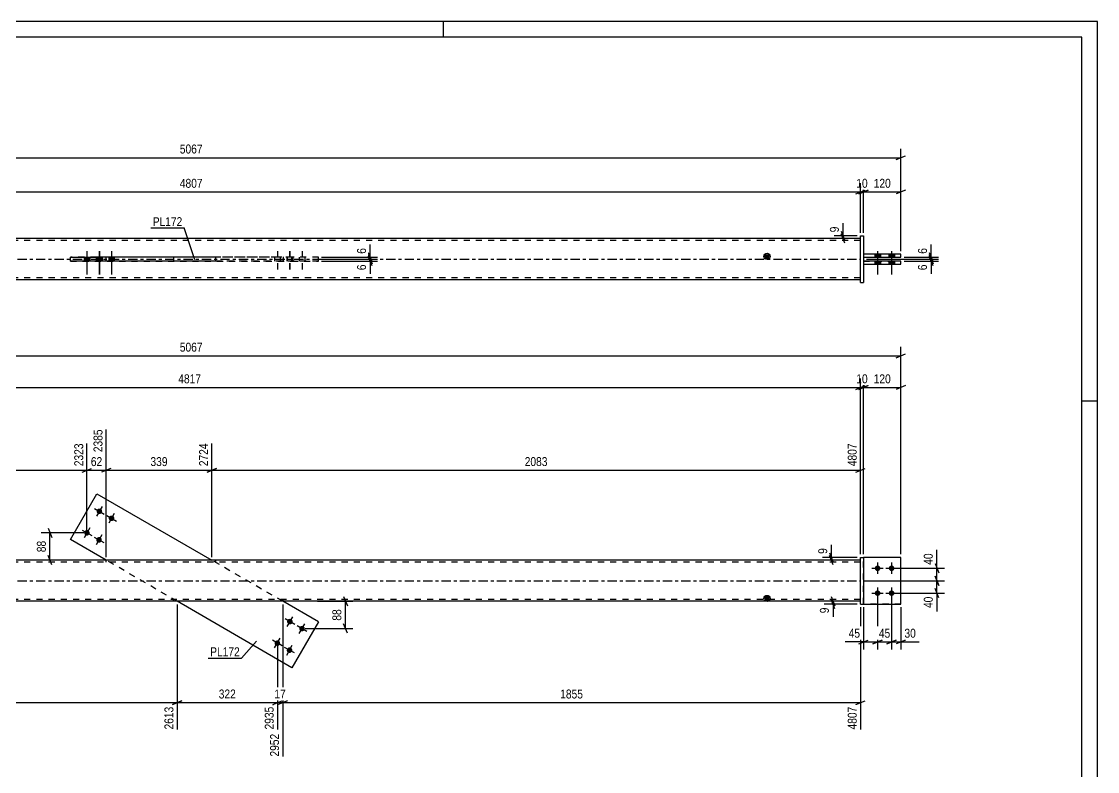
# Model space of a CAD drawing. Header units: millimetres. Extents: x 0 to 594, y 0 to 420.
# Drawn here: x 248.5 to 594, y 179 to 420 of the extents above; entities that cross this region are included whole.
import ezdxf

# ---------------------------------------------------------------- set-up
doc = ezdxf.new("R2010")
doc.units = ezdxf.units.MM
doc.linetypes.add('DXK_LINE_DOT2', pattern=[3.9198, 1.9599, -1.9599])
doc.linetypes.add('DXK_LINE_DOT3', pattern=[5.9187, 2.979, -0.9799, 0.9799, -0.9799])
doc.styles.add('Arial Narrow', font='ARIALN.TTF', dxfattribs={"height": 0.2})

# ---------------------------------------------------------------- blocks, each defined once
blk = doc.blocks.new('Unknown-580874544-1129')
at = {"color": 5, "linetype": 'Continuous'}
for p, q in [((594, 420), (0, 420)), ((384, 415), (384, 420)), ((594, 0), (594, 420)), ((589, 415), (5, 415)), ((589, 5), (589, 415)), ((594, 298), (589, 298))]:
    blk.add_line(p, q, dxfattribs=at)
blk = doc.blocks.new('Part-580874544-5305 - 1901')
at = {"color": 7, "linetype": 'DXK_LINE_DOT2'}
for p, q in [((530.89, 247.84), (518.89, 247.84)), ((518.89, 232.84), (518.89, 247.84)), ((530.89, 232.84), (530.89, 247.84)), ((530.89, 232.84), (518.89, 232.84))]:
    blk.add_line(p, q, dxfattribs=at)
blk = doc.blocks.new('Part-580874544-1912 - 1901')
at = {"linetype": 'Continuous'}
blk.add_hatch(color=2, dxfattribs=at).paths.add_polyline_path([(487.89, 233.74), (487.09, 235.14), (488.69, 235.14)])
at = {"color": 2, "linetype": 'Continuous'}
for p, q in [((517.89, 246.94), (176.24, 246.94)), ((487.89, 233.74), (487.09, 235.14)), ((487.09, 235.14), (488.69, 235.14)), ((488.69, 235.14), (487.89, 233.74)), ((517.89, 233.74), (176.24, 233.74))]:
    blk.add_line(p, q, dxfattribs=at)
at = {"color": 7, "linetype": 'DXK_LINE_DOT2'}
for p, q in [((517.89, 246.34), (176.24, 246.34)), ((275.62, 246.94), (275.62, 246.34)), ((310.76, 246.94), (310.76, 246.34)), ((517.89, 233.74), (517.89, 246.94)), ((517.89, 234.34), (176.24, 234.34)), ((297.36, 233.74), (297.36, 234.34)), ((332.5, 233.74), (332.5, 234.34))]:
    blk.add_line(p, q, dxfattribs=at)
at = {"color": 7, "linetype": 'DXK_LINE_DOT3'}
blk.add_line((176.24, 240.34), (517.89, 240.34), dxfattribs=at)
at = {"color": 2, "linetype": 'Continuous'}
blk.add_circle((487.89, 234.64), 1, dxfattribs=at)
blk = doc.blocks.new('Part-580874544-1943 - 1901')
at = {"color": 2, "linetype": 'Continuous'}
for p, q in [((264.24, 253.59), (272.76, 268.3)), ((272.76, 268.3), (309.62, 246.94)), ((275.72, 246.94), (264.24, 253.59)), ((335.35, 212.38), (298.49, 233.74)), ((343.87, 227.09), (332.4, 233.74)), ((343.87, 227.09), (335.35, 212.38))]:
    blk.add_line(p, q, dxfattribs=at)
at = {"color": 7, "linetype": 'DXK_LINE_DOT2'}
for p, q in [((298.49, 233.74), (275.72, 246.94)), ((332.4, 233.74), (309.62, 246.94))]:
    blk.add_line(p, q, dxfattribs=at)
blk = doc.blocks.new('Bolt-580874544-1946 - 1901')
at = {"linetype": 'Continuous'}
for points in [[(273.99, 263.43, -1), (273.09, 261.87, -1)], [(277.88, 261.17, -1), (276.98, 259.61, -1)], [(269.98, 256.5, -1), (269.07, 254.95, -1)], [(273.87, 254.25, -1), (272.97, 252.69, -1)]]:
    blk.add_hatch(color=1, dxfattribs=at).paths.add_polyline_path(points)
at = {"color": 1, "linetype": 'Continuous'}
for p, q in [((271.98, 263.55), (275.09, 261.75)), ((274.44, 264.21), (272.63, 261.09)), ((275.87, 261.29), (278.99, 259.49)), ((278.33, 261.95), (276.53, 258.83)), ((267.97, 256.63), (271.08, 254.82)), ((270.43, 257.28), (268.62, 254.17)), ((271.86, 254.37), (274.98, 252.57)), ((274.32, 255.03), (272.52, 251.91))]:
    blk.add_line(p, q, dxfattribs=at)
blk = doc.blocks.new('Bolt-580874544-1947 - 1901')
at = {"linetype": 'Continuous'}
for points in [[(334.24, 226.43, -1), (335.15, 227.98, -1)], [(338.14, 224.17, -1), (339.04, 225.73, -1)], [(330.23, 219.5, -1), (331.14, 221.06, -1)], [(334.13, 217.25, -1), (335.03, 218.81, -1)]]:
    blk.add_hatch(color=1, dxfattribs=at).paths.add_polyline_path(points)
at = {"color": 1, "linetype": 'Continuous'}
for p, q in [((336.25, 226.3), (333.14, 228.11)), ((333.79, 225.65), (335.6, 228.76)), ((340.15, 224.05), (337.03, 225.85)), ((337.69, 223.39), (339.49, 226.51)), ((332.24, 219.38), (329.13, 221.19)), ((329.78, 218.73), (331.59, 221.84)), ((336.13, 217.12), (333.02, 218.93)), ((333.67, 216.47), (335.48, 219.58))]:
    blk.add_line(p, q, dxfattribs=at)
blk = doc.blocks.new('Part-580874544-5306 - 1901')
at = {"color": 2, "linetype": 'Continuous'}
for p, q in [((530.89, 247.84), (518.89, 247.84)), ((530.89, 232.84), (530.89, 247.84)), ((518.89, 232.84), (530.89, 232.84))]:
    blk.add_line(p, q, dxfattribs=at)
at = {"color": 7, "linetype": 'DXK_LINE_DOT2'}
blk.add_line((518.89, 247.84), (518.89, 232.84), dxfattribs=at)
blk = doc.blocks.new('Part-580874544-5307 - 1901')
at = {"color": 2, "linetype": 'Continuous'}
for p, q in [((517.89, 247.84), (518.89, 247.84)), ((517.89, 232.84), (517.89, 247.84)), ((518.89, 247.84), (518.89, 232.84)), ((517.89, 232.84), (517.89, 232.84)), ((517.89, 232.84), (518.89, 232.84))]:
    blk.add_line(p, q, dxfattribs=at)
at = {"color": 7, "linetype": 'DXK_LINE_DOT2'}
for p, q in [((517.89, 247.84), (518.89, 247.84)), ((517.89, 232.84), (518.89, 232.84))]:
    blk.add_line(p, q, dxfattribs=at)
blk = doc.blocks.new('Bolt-580874544-5308 - 1901')
at = {"linetype": 'Continuous'}
for points in [[(523.39, 245.24, -1), (523.39, 243.44, -1)], [(527.89, 245.24, -1), (527.89, 243.44, -1)], [(523.39, 237.24, -1), (523.39, 235.44, -1)], [(527.89, 237.24, -1), (527.89, 235.44, -1)]]:
    blk.add_hatch(color=1, dxfattribs=at).paths.add_polyline_path(points)
at = {"color": 1, "linetype": 'Continuous'}
for p, q in [((523.39, 246.14), (523.39, 242.54)), ((527.89, 246.14), (527.89, 242.54)), ((521.59, 244.34), (525.19, 244.34)), ((526.09, 244.34), (529.69, 244.34)), ((521.59, 236.34), (525.19, 236.34)), ((523.39, 238.14), (523.39, 234.54)), ((526.09, 236.34), (529.69, 236.34)), ((527.89, 238.14), (527.89, 234.54))]:
    blk.add_line(p, q, dxfattribs=at)
blk = doc.blocks.new('Part-580874544-5336 - 2328')
at = {"color": 2, "linetype": 'Continuous'}
for p, q in [((530.89, 343.05), (518.89, 343.05)), ((518.89, 343.05), (518.89, 342.05)), ((518.89, 342.05), (530.89, 342.05)), ((530.89, 342.05), (530.89, 343.05))]:
    blk.add_line(p, q, dxfattribs=at)
at = {"color": 7, "linetype": 'DXK_LINE_DOT2'}
for p, q in [((518.89, 343.05), (530.89, 343.05)), ((518.89, 342.05), (530.89, 342.05))]:
    blk.add_line(p, q, dxfattribs=at)
blk = doc.blocks.new('Part-580874544-2336 - 2328')
at = {"color": 2, "linetype": 'Continuous'}
for p, q in [((264.24, 343.05), (264.24, 344.25)), ((264.24, 344.25), (272.76, 344.25)), ((272.76, 343.05), (264.24, 343.05)), ((272.76, 343.05), (272.76, 344.25)), ((310.76, 344.25), (272.76, 344.25)), ((310.76, 343.05), (272.76, 343.05))]:
    blk.add_line(p, q, dxfattribs=at)
at = {"color": 7, "linetype": 'DXK_LINE_DOT2'}
for p, q in [((335.35, 344.25), (264.24, 344.25)), ((264.24, 343.05), (335.35, 343.05)), ((343.87, 344.25), (310.76, 344.25)), ((343.87, 343.05), (310.76, 343.05)), ((335.35, 343.05), (335.35, 344.25)), ((343.87, 344.25), (335.35, 344.25)), ((335.35, 343.05), (343.87, 343.05)), ((343.87, 343.05), (343.87, 344.25))]:
    blk.add_line(p, q, dxfattribs=at)
blk = doc.blocks.new('Part-580874544-2367 - 2328')
at = {"linetype": 'Continuous'}
blk.add_hatch(color=2, dxfattribs=at).paths.add_polyline_path([(487.89, 343.65), (487.09, 345.05), (488.69, 345.05)])
at = {"color": 2, "linetype": 'Continuous'}
for p, q in [((517.89, 350.25), (176.24, 350.25)), ((275.62, 344.25), (275.62, 344.35)), ((275.62, 344.35), (310.76, 344.35)), ((275.62, 343.05), (275.62, 342.95)), ((310.76, 342.95), (275.62, 342.95)), ((297.36, 344.35), (297.36, 344.25)), ((297.36, 342.95), (297.36, 343.05)), ((310.76, 344.35), (310.76, 342.95)), ((487.89, 343.65), (487.09, 345.05)), ((487.09, 345.05), (488.69, 345.05)), ((488.69, 345.05), (487.89, 343.65)), ((517.89, 337.05), (176.24, 337.05))]:
    blk.add_line(p, q, dxfattribs=at)
at = {"color": 7, "linetype": 'DXK_LINE_DOT2'}
for p, q in [((517.89, 349.65), (176.24, 349.65)), ((517.89, 337.05), (517.89, 350.25)), ((275.62, 344.35), (275.62, 343.05)), ((297.36, 344.35), (332.5, 344.35)), ((297.36, 344.25), (297.36, 343.05)), ((332.5, 342.95), (297.36, 342.95)), ((332.5, 344.35), (332.5, 342.95)), ((517.89, 337.65), (176.24, 337.65))]:
    blk.add_line(p, q, dxfattribs=at)
at = {"color": 7, "linetype": 'DXK_LINE_DOT3'}
blk.add_line((176.24, 343.65), (517.89, 343.65), dxfattribs=at)
at = {"color": 2, "linetype": 'Continuous'}
blk.add_circle((487.89, 344.55), 1, dxfattribs=at)
blk = doc.blocks.new('Bolt-580874544-2373 - 2328')
at = {"linetype": 'Continuous'}
for points in [[(270.43, 344.25), (268.63, 344.25), (268.63, 343.05), (270.43, 343.05)], [(274.32, 344.25), (272.52, 344.25), (272.52, 343.05), (274.32, 343.05)], [(274.44, 344.25), (272.64, 344.25), (272.64, 343.05), (274.44, 343.05)], [(278.33, 344.25), (276.53, 344.25), (276.53, 343.05), (278.33, 343.05)]]:
    blk.add_hatch(color=1, dxfattribs=at).paths.add_polyline_path(points)
at = {"color": 1, "linetype": 'Continuous'}
for p, q in [((269.53, 346.25), (269.53, 338.75)), ((273.42, 346.25), (273.42, 338.75)), ((273.54, 346.25), (273.54, 338.75)), ((277.43, 346.25), (277.43, 338.75)), ((268.63, 344.25), (268.63, 343.05)), ((270.43, 344.25), (270.43, 343.05)), ((272.52, 344.25), (272.52, 343.05)), ((272.64, 344.25), (272.64, 343.05)), ((274.32, 344.25), (274.32, 343.05)), ((274.44, 344.25), (274.44, 343.05)), ((276.53, 344.25), (276.53, 343.05)), ((278.33, 344.25), (278.33, 343.05))]:
    blk.add_line(p, q, dxfattribs=at)
blk = doc.blocks.new('Bolt-580874544-2374 - 2328')
at = {"color": 1, "linetype": 'DXK_LINE_DOT2'}
for p, q in [((330.68, 346.25), (330.68, 338.75)), ((334.58, 346.25), (334.58, 338.75)), ((334.7, 346.25), (334.7, 338.75)), ((338.59, 346.25), (338.59, 338.75)), ((329.78, 344.25), (329.78, 343.05)), ((331.58, 344.25), (331.58, 343.05)), ((333.68, 344.25), (333.68, 343.05)), ((333.8, 344.25), (333.8, 343.05)), ((335.48, 344.25), (335.48, 343.05)), ((335.6, 344.25), (335.6, 343.05)), ((337.69, 344.25), (337.69, 343.05)), ((339.49, 344.25), (339.49, 343.05))]:
    blk.add_line(p, q, dxfattribs=at)
blk = doc.blocks.new('Part-580874544-5335 - 2328')
at = {"color": 2, "linetype": 'Continuous'}
for p, q in [((530.89, 345.25), (518.89, 345.25)), ((518.89, 345.25), (518.89, 344.25)), ((518.89, 344.25), (530.89, 344.25)), ((530.89, 344.25), (530.89, 345.25))]:
    blk.add_line(p, q, dxfattribs=at)
at = {"color": 7, "linetype": 'DXK_LINE_DOT2'}
for p, q in [((530.89, 345.25), (518.89, 345.25)), ((518.89, 344.25), (530.89, 344.25))]:
    blk.add_line(p, q, dxfattribs=at)
blk = doc.blocks.new('Part-580874544-5337 - 2328')
at = {"color": 2, "linetype": 'Continuous'}
for p, q in [((517.89, 351.15), (517.89, 351.15)), ((517.89, 336.15), (517.89, 351.15)), ((517.89, 351.15), (518.89, 351.15)), ((518.89, 351.15), (518.89, 351.15)), ((518.89, 351.15), (518.89, 336.15)), ((517.89, 336.15), (518.89, 336.15)), ((517.89, 336.15), (517.89, 336.15)), ((518.89, 336.15), (518.89, 336.15))]:
    blk.add_line(p, q, dxfattribs=at)
at = {"color": 7, "linetype": 'DXK_LINE_DOT2'}
for p, q in [((517.89, 351.15), (518.89, 351.15)), ((517.89, 336.15), (518.89, 336.15)), ((518.89, 336.15), (518.89, 336.15))]:
    blk.add_line(p, q, dxfattribs=at)
blk = doc.blocks.new('Bolt-580874544-5338 - 2328')
at = {"linetype": 'Continuous'}
for points in [[(524.29, 345.25), (522.49, 345.25), (522.49, 344.25), (524.29, 344.25)], [(524.29, 345.25), (522.49, 345.25), (522.49, 344.25), (524.29, 344.25)], [(524.29, 343.05), (522.49, 343.05), (522.49, 342.05), (524.29, 342.05)], [(524.29, 343.05), (522.49, 343.05), (522.49, 342.05), (524.29, 342.05)], [(528.79, 345.25), (526.99, 345.25), (526.99, 344.25), (528.79, 344.25)], [(528.79, 345.25), (526.99, 345.25), (526.99, 344.25), (528.79, 344.25)], [(528.79, 343.05), (526.99, 343.05), (526.99, 342.05), (528.79, 342.05)], [(528.79, 343.05), (526.99, 343.05), (526.99, 342.05), (528.79, 342.05)]]:
    blk.add_hatch(color=1, dxfattribs=at).paths.add_polyline_path(points)
at = {"color": 1, "linetype": 'Continuous'}
for p, q in [((523.39, 346.25), (523.39, 338.75)), ((523.39, 346.25), (523.39, 338.75)), ((527.89, 346.25), (527.89, 338.75)), ((527.89, 346.25), (527.89, 338.75)), ((522.49, 345.25), (522.49, 344.25)), ((522.49, 345.25), (522.49, 344.25)), ((522.49, 343.05), (522.49, 342.05)), ((522.49, 343.05), (522.49, 342.05)), ((524.29, 345.25), (524.29, 344.25)), ((524.29, 345.25), (524.29, 344.25)), ((524.29, 343.05), (524.29, 342.05)), ((524.29, 343.05), (524.29, 342.05)), ((526.99, 345.25), (526.99, 344.25)), ((526.99, 345.25), (526.99, 344.25)), ((526.99, 343.05), (526.99, 342.05)), ((526.99, 343.05), (526.99, 342.05)), ((528.79, 345.25), (528.79, 344.25)), ((528.79, 345.25), (528.79, 344.25)), ((528.79, 343.05), (528.79, 342.05)), ((528.79, 343.05), (528.79, 342.05))]:
    blk.add_line(p, q, dxfattribs=at)
blk = doc.blocks.new('StraightDimension-580874544-2235 - 1901')
at = {"color": 7, "linetype": 'Continuous'}
for p, q in [((275.72, 247.94), (275.72, 288.94)), ((309.62, 247.94), (309.62, 284.44)), ((277.22, 276.43), (274.22, 275.23)), ((308.12, 275.23), (311.12, 276.43)), ((275.72, 275.83), (309.62, 275.83))]:
    blk.add_line(p, q, dxfattribs=at)
at = {"color": 0, "linetype": 'Continuous'}
blk.add_wipeout([(309.02, 285.04), (304.82, 285.04), (304.82, 276.53), (309.02, 276.53)], dxfattribs=at)
at = {"color": 0}
blk.add_wipeout([(296.01, 276.58), (296.01, 280.78), (289.33, 280.78), (289.33, 276.58)], dxfattribs=at)
at = {"color": 3, "linetype": 'Continuous', "style": 'Arial Narrow'}
blk.add_text('2724', height=2.863, rotation=90.0002, dxfattribs=at).set_placement((308.42, 277.13))
at = {"color": 3, "style": 'Arial Narrow'}
blk.add_text('339', height=2.863, dxfattribs=at).set_placement((289.93, 277.18))
blk = doc.blocks.new('StraightDimension-580874544-2030 - 1901')
at = {"color": 7, "linetype": 'Continuous'}
for p, q in [((351.95, 235.24), (353.15, 232.24)), ((343.58, 233.74), (354.95, 233.74)), ((352.55, 224.95), (352.55, 233.74)), ((339.59, 224.95), (354.95, 224.95)), ((353.15, 223.45), (351.95, 226.45))]:
    blk.add_line(p, q, dxfattribs=at)
at = {"color": 0}
blk.add_wipeout([(351.8, 231.77), (347.6, 231.77), (347.6, 226.91), (351.8, 226.91)], dxfattribs=at)
at = {"color": 3, "style": 'Arial Narrow'}
blk.add_text('88', height=2.863, rotation=90.0002, dxfattribs=at).set_placement((351.2, 227.51))
blk = doc.blocks.new('StraightDimension-580874544-1958 - 1901')
at = {"color": 7, "linetype": 'Continuous'}
for p, q in [((518.89, 248.84), (518.89, 305.27)), ((530.89, 248.84), (530.89, 305.27)), ((517.39, 301.82), (520.39, 303.02)), ((518.89, 302.42), (530.89, 302.42)), ((532.39, 303.02), (529.39, 301.82))]:
    blk.add_line(p, q, dxfattribs=at)
at = {"color": 0}
blk.add_wipeout([(528.23, 303.17), (528.23, 307.37), (521.55, 307.37), (521.55, 303.17)], dxfattribs=at)
at = {"color": 3, "style": 'Arial Narrow'}
blk.add_text('120', height=2.863, dxfattribs=at).set_placement((522.15, 303.77))
blk = doc.blocks.new('StraightDimension-580874544-1968 - 1901')
at = {"color": 7, "linetype": 'Continuous'}
for p, q in [((517.89, 248.84), (517.89, 305.27)), ((518.89, 248.84), (518.89, 305.27)), ((516.39, 301.82), (519.39, 303.02)), ((520.39, 303.02), (517.39, 301.82)), ((517.89, 302.42), (518.89, 302.42))]:
    blk.add_line(p, q, dxfattribs=at)
at = {"color": 0}
blk.add_wipeout([(520.82, 303.17), (520.82, 307.37), (515.96, 307.37), (515.96, 303.17)], dxfattribs=at)
at = {"color": 3, "style": 'Arial Narrow'}
blk.add_text('10', height=2.863, dxfattribs=at).set_placement((516.56, 303.77))
blk = doc.blocks.new('StraightDimension-580874544-1973 - 1901')
at = {"color": 7, "linetype": 'Continuous'}
for p, q in [((517.89, 248.84), (517.89, 305.27)), ((87.14, 302.42), (517.89, 302.42)), ((516.39, 301.82), (519.39, 303.02))]:
    blk.add_line(p, q, dxfattribs=at)
at = {"color": 0}
blk.add_wipeout([(306.77, 303.17), (306.77, 307.37), (298.26, 307.37), (298.26, 303.17)], dxfattribs=at)
at = {"color": 3, "style": 'Arial Narrow'}
blk.add_text('4817', height=2.863, dxfattribs=at).set_placement((298.86, 303.77))
blk = doc.blocks.new('StraightDimension-580874544-1989 - 1901')
at = {"color": 7, "linetype": 'Continuous'}
for p, q in [((507.96, 249.34), (509.16, 246.34)), ((516.89, 247.84), (505.71, 247.84)), ((516.89, 246.94), (505.71, 246.94)), ((509.16, 245.44), (507.96, 248.44)), ((508.56, 246.94), (508.56, 247.84))]:
    blk.add_line(p, q, dxfattribs=at)
at = {"color": 0}
blk.add_wipeout([(507.81, 251.39), (503.61, 251.39), (503.61, 248.36), (507.81, 248.36)], dxfattribs=at)
at = {"color": 7, "linetype": 'Continuous'}
blk.add_line((508.56, 247.84), (508.56, 251.92), dxfattribs=at)
blk.add_line((508.56, 247.84), (508.56, 251.92), dxfattribs=at)
at = {"color": 3, "style": 'Arial Narrow'}
blk.add_text('9', height=2.86, rotation=90.0002, dxfattribs=at).set_placement((507.21, 248.96))
blk = doc.blocks.new('StraightDimension-580874544-2001 - 1901')
at = {"color": 7, "linetype": 'Continuous'}
for p, q in [((541.85, 241.84), (543.05, 238.84)), ((518.89, 240.34), (544.85, 240.34)), ((542.45, 236.34), (542.45, 240.34)), ((528.89, 236.34), (544.85, 236.34)), ((543.05, 234.84), (541.85, 237.84))]:
    blk.add_line(p, q, dxfattribs=at)
at = {"color": 0}
blk.add_wipeout([(541.7, 235.81), (537.5, 235.81), (537.5, 230.96), (541.7, 230.96)], dxfattribs=at)
at = {"color": 7, "linetype": 'Continuous'}
blk.add_line((542.45, 236.34), (542.45, 230.43), dxfattribs=at)
blk.add_line((542.45, 236.34), (542.45, 230.43), dxfattribs=at)
at = {"color": 3, "style": 'Arial Narrow'}
blk.add_text('40', height=2.863, rotation=90.0002, dxfattribs=at).set_placement((541.1, 231.56))
blk = doc.blocks.new('StraightDimension-580874544-2016 - 1901')
at = {"color": 7, "linetype": 'Continuous'}
for p, q in [((541.85, 245.84), (543.05, 242.84)), ((528.89, 244.34), (544.85, 244.34)), ((543.05, 238.84), (541.85, 241.84)), ((542.45, 240.34), (542.45, 244.34)), ((518.89, 240.34), (544.85, 240.34))]:
    blk.add_line(p, q, dxfattribs=at)
at = {"color": 0}
blk.add_wipeout([(541.7, 249.72), (537.5, 249.72), (537.5, 244.86), (541.7, 244.86)], dxfattribs=at)
at = {"color": 7, "linetype": 'Continuous'}
blk.add_line((542.45, 244.34), (542.45, 250.24), dxfattribs=at)
blk.add_line((542.45, 244.34), (542.45, 250.24), dxfattribs=at)
at = {"color": 3, "style": 'Arial Narrow'}
blk.add_text('40', height=2.863, rotation=90.0002, dxfattribs=at).set_placement((541.1, 245.46))
blk = doc.blocks.new('StraightDimension-580874544-2183 - 1901')
at = {"color": 7, "linetype": 'Continuous'}
for p, q in [((332.4, 232.74), (332.4, 183.85)), ((517.89, 231.84), (517.89, 192.55)), ((333.9, 201.76), (330.9, 200.56)), ((332.4, 201.16), (517.89, 201.16)), ((516.39, 200.56), (519.39, 201.76))]:
    blk.add_line(p, q, dxfattribs=at)
at = {"color": 0}
blk.add_wipeout([(429.4, 201.91), (429.4, 206.11), (420.89, 206.11), (420.89, 201.91)], dxfattribs=at)
at = {"color": 0, "linetype": 'Continuous'}
blk.add_wipeout([(517.29, 200.46), (513.09, 200.46), (513.09, 191.95), (517.29, 191.95)], dxfattribs=at)
at = {"color": 3, "style": 'Arial Narrow'}
blk.add_text('1855', height=2.863, dxfattribs=at).set_placement((421.49, 202.51))
at = {"color": 3, "linetype": 'Continuous', "style": 'Arial Narrow'}
blk.add_text('4807', height=2.863, rotation=90.0002, dxfattribs=at).set_placement((516.69, 192.55))
blk = doc.blocks.new('StraightDimension-580874544-2055 - 1901')
at = {"color": 7, "linetype": 'Continuous'}
for p, q in [((523.39, 235.34), (523.39, 218.29)), ((518.89, 231.84), (518.89, 218.29)), ((517.39, 220.09), (520.39, 221.29)), ((524.89, 221.29), (521.89, 220.09)), ((518.89, 220.69), (523.39, 220.69))]:
    blk.add_line(p, q, dxfattribs=at)
at = {"color": 0}
blk.add_wipeout([(518.37, 221.44), (518.37, 225.64), (513.51, 225.64), (513.51, 221.44)], dxfattribs=at)
at = {"color": 7, "linetype": 'Continuous'}
blk.add_line((518.89, 220.69), (512.98, 220.69), dxfattribs=at)
blk.add_line((518.89, 220.69), (512.98, 220.69), dxfattribs=at)
at = {"color": 3, "style": 'Arial Narrow'}
blk.add_text('45', height=2.863, dxfattribs=at).set_placement((514.11, 222.04))
blk = doc.blocks.new('StraightDimension-580874544-2257 - 1901')
at = {"color": 7, "linetype": 'Continuous'}
for p, q in [((275.72, 247.94), (275.72, 288.94)), ((269.53, 256.73), (269.53, 284.44)), ((268.03, 275.23), (271.03, 276.43)), ((277.22, 276.43), (274.22, 275.23)), ((269.53, 275.83), (275.72, 275.83))]:
    blk.add_line(p, q, dxfattribs=at)
at = {"color": 0}
blk.add_wipeout([(275.05, 276.58), (275.05, 280.78), (270.19, 280.78), (270.19, 276.58)], dxfattribs=at)
at = {"color": 0, "linetype": 'Continuous'}
blk.add_wipeout([(275.12, 289.54), (270.92, 289.54), (270.92, 281.03), (275.12, 281.03)], dxfattribs=at)
at = {"color": 3, "linetype": 'Continuous', "style": 'Arial Narrow'}
blk.add_text('2385', height=2.863, rotation=90.0002, dxfattribs=at).set_placement((274.52, 281.63))
at = {"color": 3, "style": 'Arial Narrow'}
blk.add_text('62', height=2.863, dxfattribs=at).set_placement((270.79, 277.18))
blk = doc.blocks.new('StraightDimension-580874544-2065 - 1901')
at = {"color": 7, "linetype": 'Continuous'}
for p, q in [((523.39, 235.34), (523.39, 218.29)), ((527.89, 235.34), (527.89, 218.29)), ((521.89, 220.09), (524.89, 221.29)), ((529.39, 221.29), (526.39, 220.09)), ((523.39, 220.69), (527.89, 220.69))]:
    blk.add_line(p, q, dxfattribs=at)
at = {"color": 0}
blk.add_wipeout([(528.07, 221.44), (528.07, 225.64), (523.21, 225.64), (523.21, 221.44)], dxfattribs=at)
at = {"color": 3, "style": 'Arial Narrow'}
blk.add_text('45', height=2.863, dxfattribs=at).set_placement((523.81, 222.04))
blk = doc.blocks.new('StraightDimension-580874544-2075 - 1901')
at = {"color": 7, "linetype": 'Continuous'}
for p, q in [((527.89, 235.34), (527.89, 218.29)), ((530.89, 231.84), (530.89, 218.29)), ((526.39, 220.09), (529.39, 221.29)), ((532.39, 221.29), (529.39, 220.09)), ((527.89, 220.69), (530.89, 220.69))]:
    blk.add_line(p, q, dxfattribs=at)
at = {"color": 0}
blk.add_wipeout([(536.27, 221.44), (536.27, 225.64), (531.42, 225.64), (531.42, 221.44)], dxfattribs=at)
at = {"color": 7, "linetype": 'Continuous'}
blk.add_line((530.89, 220.69), (536.8, 220.69), dxfattribs=at)
blk.add_line((530.89, 220.69), (536.8, 220.69), dxfattribs=at)
at = {"color": 3, "style": 'Arial Narrow'}
blk.add_text('30', height=2.863, dxfattribs=at).set_placement((532.02, 222.04))
blk = doc.blocks.new('StraightDimension-580874544-2089 - 1901')
at = {"color": 7, "linetype": 'Continuous'}
for p, q in [((508.49, 235.24), (509.69, 232.24)), ((516.89, 233.74), (506.24, 233.74)), ((516.89, 232.84), (506.24, 232.84)), ((509.69, 231.34), (508.49, 234.34)), ((509.09, 232.84), (509.09, 233.74))]:
    blk.add_line(p, q, dxfattribs=at)
at = {"color": 0}
blk.add_wipeout([(508.34, 232.31), (504.14, 232.31), (504.14, 229.28), (508.34, 229.28)], dxfattribs=at)
at = {"color": 7, "linetype": 'Continuous'}
blk.add_line((509.09, 232.84), (509.09, 228.76), dxfattribs=at)
blk.add_line((509.09, 232.84), (509.09, 228.76), dxfattribs=at)
at = {"color": 3, "style": 'Arial Narrow'}
blk.add_text('9', height=2.86, rotation=90.0002, dxfattribs=at).set_placement((507.74, 229.88))
blk = doc.blocks.new('StraightDimension-580874544-2143 - 1901')
at = {"color": 7, "linetype": 'Continuous'}
for p, q in [((88.14, 231.84), (88.14, 198.03)), ((298.49, 232.74), (298.49, 192.55)), ((89.64, 201.76), (86.64, 200.56)), ((88.14, 201.16), (298.49, 201.16)), ((296.99, 200.56), (299.99, 201.76))]:
    blk.add_line(p, q, dxfattribs=at)
at = {"color": 0}
blk.add_wipeout([(197.57, 201.91), (197.57, 206.11), (189.06, 206.11), (189.06, 201.91)], dxfattribs=at)
at = {"color": 0, "linetype": 'Continuous'}
for points in [[(87.54, 200.46), (83.34, 200.46), (83.34, 197.43), (87.54, 197.43)], [(297.89, 200.46), (293.69, 200.46), (293.69, 191.95), (297.89, 191.95)]]:
    blk.add_wipeout(points, dxfattribs=at)
at = {"color": 3, "style": 'Arial Narrow'}
blk.add_text('2613', height=2.863, dxfattribs=at).set_placement((189.66, 202.51))
at = {"color": 3, "linetype": 'Continuous', "style": 'Arial Narrow'}
for s, height, p in [('0', 2.86, (86.94, 198.03)), ('2613', 2.863, (297.29, 192.55))]:
    blk.add_text(s, height=height, rotation=90.0002, dxfattribs=at).set_placement(p)
blk = doc.blocks.new('StraightDimension-580874544-2155 - 1901')
at = {"color": 7, "linetype": 'Continuous'}
for p, q in [((298.49, 232.74), (298.49, 192.55)), ((330.68, 219.28), (330.68, 192.55)), ((299.99, 201.76), (296.99, 200.56)), ((298.49, 201.16), (330.68, 201.16)), ((329.18, 200.56), (332.18, 201.76))]:
    blk.add_line(p, q, dxfattribs=at)
at = {"color": 0}
blk.add_wipeout([(317.93, 201.91), (317.93, 206.11), (311.25, 206.11), (311.25, 201.91)], dxfattribs=at)
at = {"color": 0, "linetype": 'Continuous'}
blk.add_wipeout([(330.08, 200.46), (325.88, 200.46), (325.88, 191.95), (330.08, 191.95)], dxfattribs=at)
at = {"color": 3, "style": 'Arial Narrow'}
blk.add_text('322', height=2.863, dxfattribs=at).set_placement((311.85, 202.51))
at = {"color": 3, "linetype": 'Continuous', "style": 'Arial Narrow'}
blk.add_text('2935', height=2.863, rotation=90.0002, dxfattribs=at).set_placement((329.48, 192.55))
blk = doc.blocks.new('StraightDimension-580874544-2169 - 1901')
at = {"color": 7, "linetype": 'Continuous'}
for p, q in [((332.4, 232.74), (332.4, 183.85)), ((330.68, 219.28), (330.68, 192.55)), ((329.18, 200.56), (332.18, 201.76)), ((330.68, 201.16), (332.4, 201.16)), ((333.9, 201.76), (330.9, 200.56))]:
    blk.add_line(p, q, dxfattribs=at)
at = {"color": 0}
blk.add_wipeout([(333.97, 201.91), (333.97, 206.11), (329.11, 206.11), (329.11, 201.91)], dxfattribs=at)
at = {"color": 0, "linetype": 'Continuous'}
blk.add_wipeout([(331.8, 191.76), (327.6, 191.76), (327.6, 183.25), (331.8, 183.25)], dxfattribs=at)
at = {"color": 3, "style": 'Arial Narrow'}
blk.add_text('17', height=2.863, dxfattribs=at).set_placement((329.71, 202.51))
at = {"color": 3, "linetype": 'Continuous', "style": 'Arial Narrow'}
blk.add_text('2952', height=2.863, rotation=90.0002, dxfattribs=at).set_placement((331.2, 183.85))
blk = doc.blocks.new('StraightDimension-580874544-2221 - 1901')
at = {"color": 7, "linetype": 'Continuous'}
for p, q in [((309.62, 247.94), (309.62, 284.44)), ((517.89, 248.84), (517.89, 284.44)), ((311.12, 276.43), (308.12, 275.23)), ((516.39, 275.23), (519.39, 276.43)), ((309.62, 275.83), (517.89, 275.83))]:
    blk.add_line(p, q, dxfattribs=at)
at = {"color": 0, "linetype": 'Continuous'}
blk.add_wipeout([(517.29, 285.04), (513.09, 285.04), (513.09, 276.53), (517.29, 276.53)], dxfattribs=at)
at = {"color": 0}
blk.add_wipeout([(418.01, 276.58), (418.01, 280.78), (409.5, 280.78), (409.5, 276.58)], dxfattribs=at)
at = {"color": 3, "linetype": 'Continuous', "style": 'Arial Narrow'}
blk.add_text('4807', height=2.863, rotation=90.0002, dxfattribs=at).set_placement((516.69, 277.13))
at = {"color": 3, "style": 'Arial Narrow'}
blk.add_text('2083', height=2.863, dxfattribs=at).set_placement((410.1, 277.18))
blk = doc.blocks.new('StraightDimension-580874544-2273 - 1901')
at = {"color": 7, "linetype": 'Continuous'}
for p, q in [((269.53, 256.73), (269.53, 284.44)), ((89.64, 276.43), (86.64, 275.23)), ((88.14, 247.94), (88.14, 278.96)), ((268.03, 275.23), (271.03, 276.43)), ((88.14, 275.83), (269.53, 275.83))]:
    blk.add_line(p, q, dxfattribs=at)
at = {"color": 0, "linetype": 'Continuous'}
for points in [[(268.93, 285.04), (264.73, 285.04), (264.73, 276.53), (268.93, 276.53)], [(87.54, 279.56), (83.34, 279.56), (83.34, 276.53), (87.54, 276.53)]]:
    blk.add_wipeout(points, dxfattribs=at)
at = {"color": 0}
blk.add_wipeout([(183.09, 276.58), (183.09, 280.78), (174.58, 280.78), (174.58, 276.58)], dxfattribs=at)
at = {"color": 3, "linetype": 'Continuous', "style": 'Arial Narrow'}
for s, height, p in [('2323', 2.863, (268.33, 277.13)), ('0', 2.86, (86.94, 277.13))]:
    blk.add_text(s, height=height, rotation=90.0002, dxfattribs=at).set_placement(p)
at = {"color": 3, "style": 'Arial Narrow'}
blk.add_text('2323', height=2.863, dxfattribs=at).set_placement((175.18, 277.18))
blk = doc.blocks.new('StraightDimension-580874544-2284 - 1901')
at = {"color": 7, "linetype": 'Continuous'}
for p, q in [((530.89, 248.84), (530.89, 315.44)), ((75.14, 312.59), (530.89, 312.59)), ((529.39, 311.99), (532.39, 313.19))]:
    blk.add_line(p, q, dxfattribs=at)
at = {"color": 0}
blk.add_wipeout([(307.27, 313.34), (307.27, 317.54), (298.76, 317.54), (298.76, 313.34)], dxfattribs=at)
at = {"color": 3, "style": 'Arial Narrow'}
blk.add_text('5067', height=2.863, dxfattribs=at).set_placement((299.36, 313.94))
blk = doc.blocks.new('StraightDimension-580874544-3577 - 1901')
at = {"color": 7, "linetype": 'Continuous'}
for p, q in [((268.53, 255.73), (254.82, 255.73)), ((257.07, 257.23), (258.27, 254.23)), ((257.67, 246.94), (257.67, 255.73)), ((260.41, 246.94), (254.82, 246.94)), ((258.27, 245.44), (257.07, 248.44))]:
    blk.add_line(p, q, dxfattribs=at)
at = {"color": 0}
blk.add_wipeout([(256.92, 253.76), (252.72, 253.76), (252.72, 248.9), (256.92, 248.9)], dxfattribs=at)
at = {"color": 3, "style": 'Arial Narrow'}
blk.add_text('88', height=2.863, rotation=90.0002, dxfattribs=at).set_placement((256.32, 249.5))
blk = doc.blocks.new('StraightDimension-580874544-2453 - 2328')
at = {"color": 7, "linetype": 'Continuous'}
for p, q in [((518.89, 352.15), (518.89, 368.09)), ((530.89, 346.25), (530.89, 368.09)), ((517.39, 364.64), (520.39, 365.84)), ((518.89, 365.24), (530.89, 365.24)), ((532.39, 365.84), (529.39, 364.64))]:
    blk.add_line(p, q, dxfattribs=at)
at = {"color": 0}
blk.add_wipeout([(528.23, 365.99), (528.23, 370.19), (521.55, 370.19), (521.55, 365.99)], dxfattribs=at)
at = {"color": 3, "style": 'Arial Narrow'}
blk.add_text('120', height=2.863, dxfattribs=at).set_placement((522.15, 366.59))
blk = doc.blocks.new('StraightDimension-580874544-2423 - 2328')
at = {"color": 7, "linetype": 'Continuous'}
for p, q in [((519.89, 343.65), (542.99, 343.65)), ((531.89, 343.05), (542.99, 343.05)), ((539.99, 345.15), (541.19, 342.15)), ((541.19, 341.55), (539.99, 344.55)), ((540.59, 343.05), (540.59, 343.65))]:
    blk.add_line(p, q, dxfattribs=at)
at = {"color": 0}
blk.add_wipeout([(539.84, 342.53), (535.64, 342.53), (535.64, 339.5), (539.84, 339.5)], dxfattribs=at)
at = {"color": 7, "linetype": 'Continuous'}
blk.add_line((540.59, 343.05), (540.59, 338.97), dxfattribs=at)
blk.add_line((540.59, 343.05), (540.59, 338.97), dxfattribs=at)
at = {"color": 3, "style": 'Arial Narrow'}
blk.add_text('6', height=2.86, rotation=90.0002, dxfattribs=at).set_placement((539.24, 340.1))
blk = doc.blocks.new('StraightDimension-580874544-2432 - 2328')
at = {"color": 7, "linetype": 'Continuous'}
for p, q in [((539.99, 345.75), (541.19, 342.75)), ((519.89, 343.65), (542.99, 343.65)), ((531.89, 344.25), (542.99, 344.25)), ((541.19, 342.15), (539.99, 345.15)), ((540.59, 343.65), (540.59, 344.25))]:
    blk.add_line(p, q, dxfattribs=at)
at = {"color": 0}
blk.add_wipeout([(539.84, 347.8), (535.64, 347.8), (535.64, 344.78), (539.84, 344.78)], dxfattribs=at)
at = {"color": 7, "linetype": 'Continuous'}
blk.add_line((540.59, 344.25), (540.59, 348.33), dxfattribs=at)
blk.add_line((540.59, 344.25), (540.59, 348.33), dxfattribs=at)
at = {"color": 3, "style": 'Arial Narrow'}
blk.add_text('6', height=2.86, rotation=90.0002, dxfattribs=at).set_placement((539.24, 345.38))
blk = doc.blocks.new('StraightDimension-580874544-2442 - 2328')
at = {"color": 7, "linetype": 'Continuous'}
for p, q in [((511.71, 352.65), (512.91, 349.65)), ((516.89, 351.15), (509.46, 351.15)), ((516.89, 350.25), (509.46, 350.25)), ((512.91, 348.75), (511.71, 351.75)), ((512.31, 350.25), (512.31, 351.15))]:
    blk.add_line(p, q, dxfattribs=at)
at = {"color": 0}
blk.add_wipeout([(511.56, 354.7), (507.36, 354.7), (507.36, 351.68), (511.56, 351.68)], dxfattribs=at)
at = {"color": 7, "linetype": 'Continuous'}
blk.add_line((512.31, 351.15), (512.31, 355.23), dxfattribs=at)
blk.add_line((512.31, 351.15), (512.31, 355.23), dxfattribs=at)
at = {"color": 3, "style": 'Arial Narrow'}
blk.add_text('9', height=2.86, rotation=90.0002, dxfattribs=at).set_placement((510.96, 352.28))
blk = doc.blocks.new('StraightDimension-580874544-2463 - 2328')
at = {"color": 7, "linetype": 'Continuous'}
for p, q in [((517.89, 352.15), (517.89, 368.09)), ((518.89, 352.15), (518.89, 368.09)), ((516.39, 364.64), (519.39, 365.84)), ((520.39, 365.84), (517.39, 364.64)), ((517.89, 365.24), (518.89, 365.24))]:
    blk.add_line(p, q, dxfattribs=at)
at = {"color": 0}
blk.add_wipeout([(520.82, 365.99), (520.82, 370.19), (515.96, 370.19), (515.96, 365.99)], dxfattribs=at)
at = {"color": 3, "style": 'Arial Narrow'}
blk.add_text('10', height=2.863, dxfattribs=at).set_placement((516.56, 366.59))
blk = doc.blocks.new('StraightDimension-580874544-2473 - 2328')
at = {"color": 7, "linetype": 'Continuous'}
for p, q in [((517.89, 352.15), (517.89, 368.09)), ((88.14, 365.24), (517.89, 365.24)), ((516.39, 364.64), (519.39, 365.84))]:
    blk.add_line(p, q, dxfattribs=at)
at = {"color": 0}
blk.add_wipeout([(307.27, 365.99), (307.27, 370.19), (298.76, 370.19), (298.76, 365.99)], dxfattribs=at)
at = {"color": 3, "style": 'Arial Narrow'}
blk.add_text('4807', height=2.863, dxfattribs=at).set_placement((299.36, 366.59))
blk = doc.blocks.new('StraightDimension-580874544-2504 - 2328')
at = {"color": 7, "linetype": 'Continuous'}
for p, q in [((529.39, 375.65), (532.39, 376.85)), ((530.89, 346.25), (530.89, 379.1)), ((75.14, 376.25), (530.89, 376.25))]:
    blk.add_line(p, q, dxfattribs=at)
at = {"color": 0}
blk.add_wipeout([(307.27, 377), (307.27, 381.2), (298.76, 381.2), (298.76, 377)], dxfattribs=at)
at = {"color": 3, "style": 'Arial Narrow'}
blk.add_text('5067', height=2.863, dxfattribs=at).set_placement((299.36, 377.6))
blk = doc.blocks.new('StraightDimension-580874544-2515 - 2328')
at = {"color": 7, "linetype": 'Continuous'}
for p, q in [((344.87, 343.65), (362.88, 343.65)), ((344.87, 343.05), (362.88, 343.05)), ((359.88, 345.15), (361.08, 342.15)), ((361.08, 341.55), (359.88, 344.55)), ((360.48, 343.05), (360.48, 343.65))]:
    blk.add_line(p, q, dxfattribs=at)
at = {"color": 0}
blk.add_wipeout([(359.73, 342.53), (355.53, 342.53), (355.53, 339.5), (359.73, 339.5)], dxfattribs=at)
at = {"color": 7, "linetype": 'Continuous'}
blk.add_line((360.48, 343.05), (360.48, 338.97), dxfattribs=at)
blk.add_line((360.48, 343.05), (360.48, 338.97), dxfattribs=at)
at = {"color": 3, "style": 'Arial Narrow'}
blk.add_text('6', height=2.86, rotation=90.0002, dxfattribs=at).set_placement((359.13, 340.1))
blk = doc.blocks.new('StraightDimension-580874544-2519 - 2328')
at = {"color": 7, "linetype": 'Continuous'}
for p, q in [((359.88, 345.75), (361.08, 342.75)), ((344.87, 344.25), (362.88, 344.25)), ((344.87, 343.65), (362.88, 343.65)), ((361.08, 342.15), (359.88, 345.15)), ((360.48, 343.65), (360.48, 344.25))]:
    blk.add_line(p, q, dxfattribs=at)
at = {"color": 0}
blk.add_wipeout([(359.73, 347.8), (355.53, 347.8), (355.53, 344.78), (359.73, 344.78)], dxfattribs=at)
at = {"color": 7, "linetype": 'Continuous'}
blk.add_line((360.48, 344.25), (360.48, 348.33), dxfattribs=at)
blk.add_line((360.48, 344.25), (360.48, 348.33), dxfattribs=at)
at = {"color": 3, "style": 'Arial Narrow'}
blk.add_text('6', height=2.86, rotation=90.0002, dxfattribs=at).set_placement((359.13, 345.38))
blk = doc.blocks.new('Mark-580874544-1939 - 1901')
at = {"color": 0}
blk.add_wipeout([(318.61, 216.08), (318.61, 219.08), (309.11, 219.08), (309.11, 216.08)], dxfattribs=at)
blk.add_wipeout([(318.61, 216.08), (318.61, 219.08), (309.11, 219.08), (309.11, 216.08)], dxfattribs=at)
at = {"color": 30, "linetype": 'Continuous'}
for p in [(323.97, 220.96), (308.51, 215.48)]:
    blk.add_line(p, (319.21, 215.48), dxfattribs=at)
at = {"color": 3, "style": 'Arial Narrow'}
blk.add_text('PL172', height=2.863, dxfattribs=at).set_placement((309.11, 216.08))
blk = doc.blocks.new('Mark-580874544-2332 - 2328')
at = {"color": 0}
blk.add_wipeout([(300.16, 354.26), (300.16, 357.26), (290.66, 357.26), (290.66, 354.26)], dxfattribs=at)
blk.add_wipeout([(300.16, 354.26), (300.16, 357.26), (290.66, 357.26), (290.66, 354.26)], dxfattribs=at)
at = {"color": 30, "linetype": 'Continuous'}
for p in [(290.06, 353.66), (304.14, 343.48)]:
    blk.add_line(p, (300.76, 353.66), dxfattribs=at)
at = {"color": 3, "style": 'Arial Narrow'}
blk.add_text('PL172', height=2.863, dxfattribs=at).set_placement((290.66, 354.26))

msp = doc.modelspace()

# ---------------------------------------------------------------- block references
for name in ['Unknown-580874544-1129', 'Part-580874544-2367 - 2328', 'Part-580874544-5337 - 2328', 'Bolt-580874544-2373 - 2328', 'Bolt-580874544-2374 - 2328', 'Bolt-580874544-5338 - 2328', 'Part-580874544-2336 - 2328', 'Part-580874544-5335 - 2328', 'Part-580874544-5336 - 2328', 'Part-580874544-1943 - 1901', 'Bolt-580874544-1946 - 1901', 'Part-580874544-1912 - 1901', 'Part-580874544-5307 - 1901', 'Part-580874544-5305 - 1901', 'Part-580874544-5306 - 1901', 'Bolt-580874544-5308 - 1901', 'Bolt-580874544-1947 - 1901']:
    msp.add_blockref(name, (0, 0))

# ---------------------------------------------------------------- next in the draw order: block references
for name in ['StraightDimension-580874544-2453 - 2328', 'StraightDimension-580874544-1958 - 1901', 'StraightDimension-580874544-2235 - 1901', 'StraightDimension-580874544-2001 - 1901', 'StraightDimension-580874544-2030 - 1901', 'StraightDimension-580874544-2143 - 1901']:
    msp.add_blockref(name, (0, 0))

# ---------------------------------------------------------------- next in the draw order: block references
for name in ['StraightDimension-580874544-2442 - 2328', 'StraightDimension-580874544-2423 - 2328', 'StraightDimension-580874544-1968 - 1901', 'StraightDimension-580874544-2183 - 1901']:
    msp.add_blockref(name, (0, 0))

# ---------------------------------------------------------------- next in the draw order: block references
for name in ['StraightDimension-580874544-2463 - 2328', 'StraightDimension-580874544-2432 - 2328', 'StraightDimension-580874544-1973 - 1901', 'StraightDimension-580874544-2055 - 1901', 'StraightDimension-580874544-2155 - 1901']:
    msp.add_blockref(name, (0, 0))

# ---------------------------------------------------------------- next in the draw order: block references
for name in ['StraightDimension-580874544-2473 - 2328', 'StraightDimension-580874544-2257 - 1901', 'StraightDimension-580874544-1989 - 1901', 'StraightDimension-580874544-2016 - 1901', 'StraightDimension-580874544-2089 - 1901', 'StraightDimension-580874544-2065 - 1901', 'StraightDimension-580874544-2169 - 1901', 'Mark-580874544-1939 - 1901']:
    msp.add_blockref(name, (0, 0))

# ---------------------------------------------------------------- next in the draw order: block references
for name in ['StraightDimension-580874544-2504 - 2328', 'StraightDimension-580874544-2273 - 1901', 'StraightDimension-580874544-2221 - 1901', 'StraightDimension-580874544-2075 - 1901']:
    msp.add_blockref(name, (0, 0))

# ---------------------------------------------------------------- next in the draw order: block references
for name in ['Mark-580874544-2332 - 2328', 'StraightDimension-580874544-2515 - 2328', 'StraightDimension-580874544-2284 - 1901']:
    msp.add_blockref(name, (0, 0))

# ---------------------------------------------------------------- next in the draw order: block references
for name in ['StraightDimension-580874544-2519 - 2328', 'StraightDimension-580874544-3577 - 1901']:
    msp.add_blockref(name, (0, 0))

doc.saveas('drawing.dxf')
